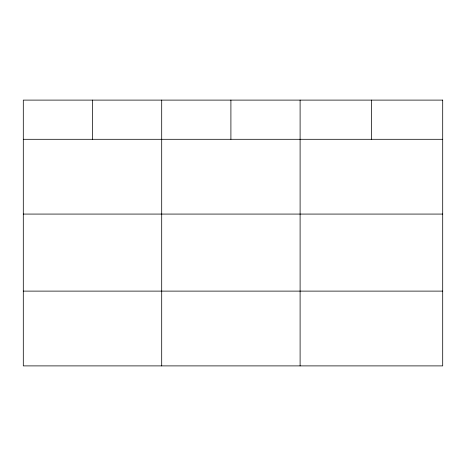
<?xml version="1.0" encoding="UTF-8"?>
<svg xmlns="http://www.w3.org/2000/svg" width="466" height="466" viewBox="0 0 466 466"><rect width="100%" height="100%" fill="white"/><g stroke="black" fill="none" stroke-linecap="round" stroke-linejoin="round"><path stroke-width="0.7" d="M23.3 139.299L442.7 139.299M23.3 214.075L442.7 214.075M23.3 291.116L442.7 291.116M371.402 100.108L371.402 139.299M300.104 100.108L300.104 365.892M230.903 100.108L230.903 139.299M161.702 100.108L161.702 365.892M92.501 100.108L92.501 139.299M442.7 100.108L23.3 100.108L23.3 365.892L442.7 365.892L442.7 100.108"/></g></svg>
